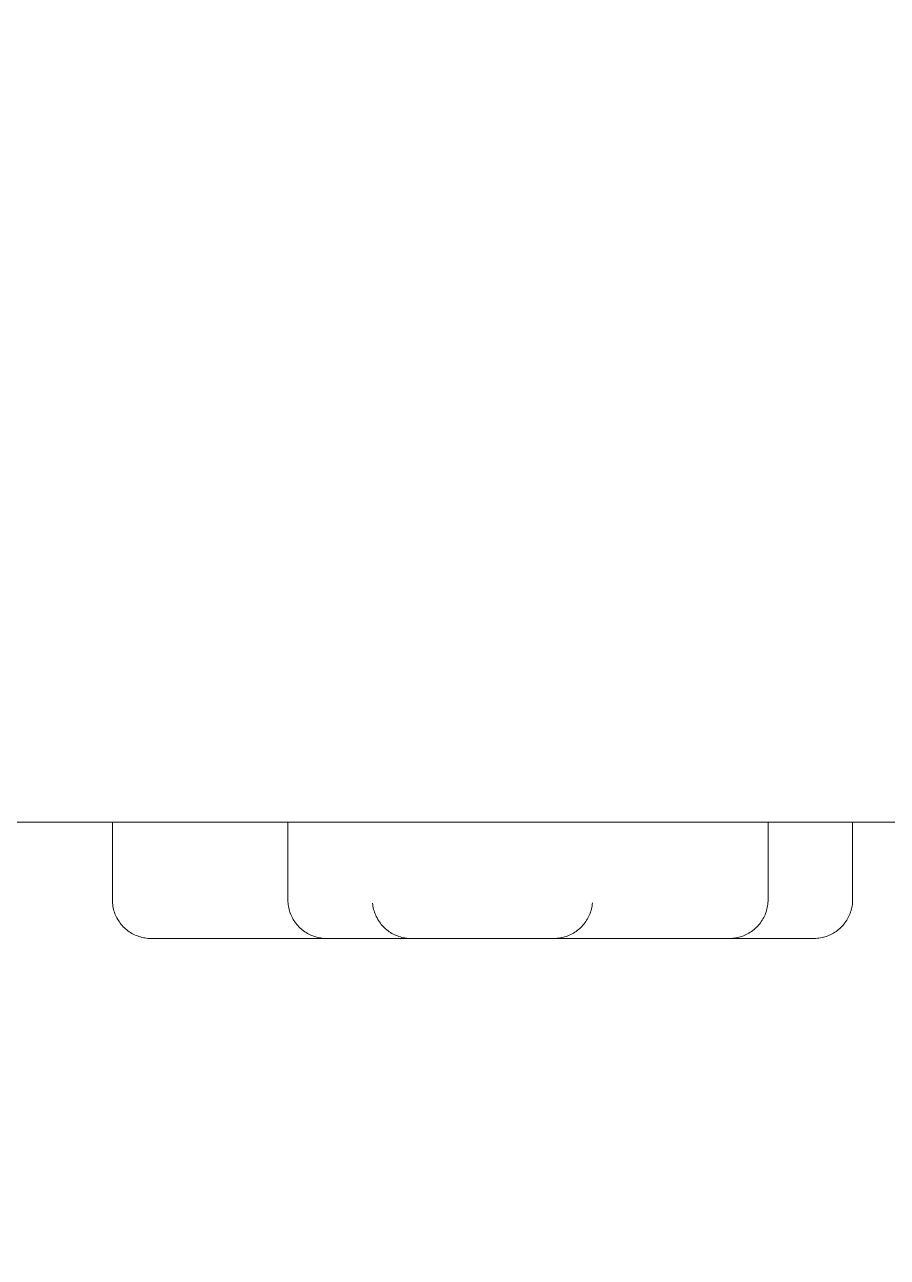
# Model space of a CAD drawing. Header units: metres. Extents: x 5374 to 25187, y 1840 to 7438.
# Drawn here: x 24262.663 to 24264.89, y 6483.967 to 6487.151 of the extents above; entities that cross this region are included whole.
import ezdxf

# ---------------------------------------------------------------- set-up
doc = ezdxf.new("R2010")
doc.units = ezdxf.units.M
doc.layers.add('02', color=2, linetype='Continuous')
doc.layers.add('A-GENM', color=2, linetype='Continuous', lineweight=9)

msp = doc.modelspace()

# ---------------------------------------------------------------- hatches: boundary and pattern name
at = {"layer": '02'}
h = msp.add_hatch(dxfattribs=at)
h.set_pattern_fill('ANGLE', color=1, scale=5)
h.set_pattern_definition([(0, (-292.62, 709.488), (0, 34.925), [25.4, -9.525]), (90, (-292.62, 709.488), (-34.925, 2e-15), [25.4, -9.525])])
h.paths.add_polyline_path([(24462.2223, 6585.2648), (24202.2223, 6585.2648), (24202.2223, 6295.2648), (24462.2223, 6295.2648)])

# ---------------------------------------------------------------- linework, layer by layer
at = {"layer": 'A-GENM'}
for p, q in [((24262.9195, 6485.0909), (24262.6905, 6485.0909)), ((24262.8891, 6485.0909), (24262.8891, 6484.8909)), ((24262.8891, 6485.0909), (24262.8891, 6484.8909)), ((24262.9195, 6485.0909), (24263.2359, 6485.0909)), ((24262.9195, 6485.0909), (24263.6623, 6485.0909)), ((24263.2359, 6485.0909), (24262.9195, 6485.0909)), ((24263.3424, 6485.0909), (24263.3424, 6484.8909)), ((24263.4608, 6485.0909), (24264.4639, 6485.0909)), ((24264.4639, 6485.0909), (24264.5824, 6485.0909)), ((24264.5824, 6484.8909), (24264.5824, 6485.0909)), ((24264.5884, 6485.0909), (24264.8008, 6485.0909)), ((24264.8008, 6484.8909), (24264.8008, 6485.0909))]:
    msp.add_line(p, q, dxfattribs=at)
at = {"layer": 'A-GENM', "flags": 128}
for points in [[(24262.2021, 6485.0909), (24262.8792, 6485.0909), (24263.5364, 6485.0909), (24264.1727, 6485.0909), (24264.7871, 6485.0909), (24265.3785, 6485.0909), (24265.9461, 6485.0909), (24266.4889, 6485.0909), (24267.006, 6485.0909), (24267.4967, 6485.0909), (24267.9601, 6485.0909), (24268.3955, 6485.0909), (24268.8023, 6485.0909)], [(24262.9891, 6484.7909), (24262.9851, 6484.791), (24262.9811, 6484.7912), (24262.9771, 6484.7916), (24262.9732, 6484.7922), (24262.9692, 6484.7929), (24262.9653, 6484.7938), (24262.9615, 6484.7948), (24262.9577, 6484.796), (24262.9539, 6484.7973), (24262.9502, 6484.7988), (24262.9465, 6484.8004), (24262.9429, 6484.8022), (24262.9394, 6484.8041), (24262.936, 6484.8062), (24262.9326, 6484.8084), (24262.9294, 6484.8107), (24262.9262, 6484.8132), (24262.9232, 6484.8157), (24262.9202, 6484.8184), (24262.9174, 6484.8212), (24262.9146, 6484.8242), (24262.912, 6484.8272), (24262.9095, 6484.8303), (24262.9072, 6484.8336), (24262.905, 6484.8369), (24262.9029, 6484.8403), (24262.9009, 6484.8438), (24262.8991, 6484.8473), (24262.8974, 6484.851), (24262.8959, 6484.8547), (24262.8945, 6484.8584), (24262.8933, 6484.8622), (24262.8922, 6484.8661), (24262.8913, 6484.87), (24262.8906, 6484.8739), (24262.89, 6484.8779), (24262.8895, 6484.8819), (24262.8892, 6484.8858), (24262.8891, 6484.8898), (24262.8891, 6484.8909)], [(24262.9891, 6484.7909), (24262.9851, 6484.791), (24262.9811, 6484.7912), (24262.9771, 6484.7916), (24262.9732, 6484.7922), (24262.9692, 6484.7929), (24262.9653, 6484.7938), (24262.9615, 6484.7948), (24262.9577, 6484.796), (24262.9539, 6484.7973), (24262.9502, 6484.7988), (24262.9465, 6484.8004), (24262.9429, 6484.8022), (24262.9394, 6484.8041), (24262.936, 6484.8062), (24262.9326, 6484.8084), (24262.9294, 6484.8107), (24262.9262, 6484.8132), (24262.9232, 6484.8157), (24262.9202, 6484.8184), (24262.9174, 6484.8212), (24262.9146, 6484.8242), (24262.912, 6484.8272), (24262.9095, 6484.8303), (24262.9072, 6484.8336), (24262.905, 6484.8369), (24262.9029, 6484.8403), (24262.9009, 6484.8438), (24262.8991, 6484.8473), (24262.8974, 6484.851), (24262.8959, 6484.8547), (24262.8945, 6484.8584), (24262.8933, 6484.8622), (24262.8922, 6484.8661), (24262.8913, 6484.87), (24262.8906, 6484.8739), (24262.89, 6484.8779), (24262.8895, 6484.8819), (24262.8892, 6484.8858), (24262.8891, 6484.8898), (24262.8891, 6484.8909)], [(24263.4424, 6484.7909), (24263.4384, 6484.791), (24263.4344, 6484.7912), (24263.4304, 6484.7916), (24263.4264, 6484.7922), (24263.4225, 6484.7929), (24263.4186, 6484.7938), (24263.4147, 6484.7948), (24263.4109, 6484.796), (24263.4071, 6484.7973), (24263.4034, 6484.7988), (24263.3998, 6484.8004), (24263.3962, 6484.8022), (24263.3927, 6484.8041), (24263.3892, 6484.8062), (24263.3859, 6484.8084), (24263.3826, 6484.8107), (24263.3795, 6484.8132), (24263.3764, 6484.8157), (24263.3735, 6484.8184), (24263.3706, 6484.8212), (24263.3679, 6484.8242), (24263.3653, 6484.8272), (24263.3628, 6484.8303), (24263.3604, 6484.8336), (24263.3582, 6484.8369), (24263.3561, 6484.8403), (24263.3542, 6484.8438), (24263.3523, 6484.8473), (24263.3507, 6484.851), (24263.3492, 6484.8547), (24263.3478, 6484.8584), (24263.3466, 6484.8622), (24263.3455, 6484.8661), (24263.3446, 6484.87), (24263.3438, 6484.8739), (24263.3432, 6484.8779), (24263.3428, 6484.8819), (24263.3425, 6484.8858), (24263.3424, 6484.8898), (24263.3424, 6484.8909)], [(24263.4424, 6484.7909), (24263.4384, 6484.791), (24263.4344, 6484.7912), (24263.4304, 6484.7916), (24263.4264, 6484.7922), (24263.4225, 6484.7929), (24263.4186, 6484.7938), (24263.4147, 6484.7948), (24263.4109, 6484.796), (24263.4071, 6484.7973), (24263.4034, 6484.7988), (24263.3998, 6484.8004), (24263.3962, 6484.8022), (24263.3927, 6484.8041), (24263.3892, 6484.8062), (24263.3859, 6484.8084), (24263.3826, 6484.8107), (24263.3795, 6484.8132), (24263.3764, 6484.8157), (24263.3735, 6484.8184), (24263.3706, 6484.8212), (24263.3679, 6484.8242), (24263.3653, 6484.8272), (24263.3628, 6484.8303), (24263.3604, 6484.8336), (24263.3582, 6484.8369), (24263.3561, 6484.8403), (24263.3542, 6484.8438), (24263.3523, 6484.8473), (24263.3507, 6484.851), (24263.3492, 6484.8547), (24263.3478, 6484.8584), (24263.3466, 6484.8622), (24263.3455, 6484.8661), (24263.3446, 6484.87), (24263.3438, 6484.8739), (24263.3432, 6484.8779), (24263.3428, 6484.8819)], [(24263.6608, 6484.7909), (24263.6568, 6484.791), (24263.6528, 6484.7912), (24263.6488, 6484.7916), (24263.6448, 6484.7922), (24263.6409, 6484.7929), (24263.637, 6484.7938), (24263.6331, 6484.7948), (24263.6293, 6484.796), (24263.6255, 6484.7973), (24263.6218, 6484.7988), (24263.6182, 6484.8004), (24263.6146, 6484.8022), (24263.6111, 6484.8041), (24263.6077, 6484.8062), (24263.6043, 6484.8084), (24263.6011, 6484.8107), (24263.5979, 6484.8132), (24263.5948, 6484.8157), (24263.5919, 6484.8184), (24263.589, 6484.8212), (24263.5863, 6484.8242), (24263.5837, 6484.8272), (24263.5812, 6484.8303), (24263.5789, 6484.8336), (24263.5766, 6484.8369), (24263.5745, 6484.8403), (24263.5726, 6484.8438), (24263.5708, 6484.8473), (24263.5691, 6484.851), (24263.5676, 6484.8547), (24263.5662, 6484.8584), (24263.565, 6484.8622), (24263.5639, 6484.8661), (24263.563, 6484.87), (24263.5622, 6484.8739), (24263.5616, 6484.8779), (24263.5612, 6484.8819)], [(24264.1288, 6484.8829), (24264.1284, 6484.8789), (24264.1278, 6484.875), (24264.1271, 6484.8711), (24264.1262, 6484.8671), (24264.1252, 6484.8633), (24264.124, 6484.8595), (24264.1227, 6484.8557), (24264.1212, 6484.852), (24264.1196, 6484.8483), (24264.1178, 6484.8447), (24264.1159, 6484.8412), (24264.1138, 6484.8378), (24264.1116, 6484.8345), (24264.1093, 6484.8312), (24264.1069, 6484.828), (24264.1043, 6484.825), (24264.1016, 6484.822), (24264.0988, 6484.8192), (24264.0959, 6484.8165), (24264.0928, 6484.8138), (24264.0897, 6484.8114), (24264.0865, 6484.809), (24264.0831, 6484.8068), (24264.0797, 6484.8047), (24264.0762, 6484.8027), (24264.0727, 6484.8009), (24264.069, 6484.7992), (24264.0653, 6484.7977), (24264.0616, 6484.7963), (24264.0578, 6484.7951), (24264.0539, 6484.794), (24264.05, 6484.7931), (24264.0461, 6484.7924), (24264.0421, 6484.7918), (24264.0382, 6484.7913), (24264.0342, 6484.791), (24264.0302, 6484.7909), (24264.0291, 6484.7909)], [(24264.1288, 6484.8829), (24264.1284, 6484.8789), (24264.1278, 6484.875), (24264.1271, 6484.8711), (24264.1262, 6484.8671), (24264.1252, 6484.8633), (24264.124, 6484.8595), (24264.1227, 6484.8557), (24264.1212, 6484.852), (24264.1196, 6484.8483), (24264.1178, 6484.8447), (24264.1159, 6484.8412), (24264.1138, 6484.8378), (24264.1116, 6484.8345), (24264.1093, 6484.8312), (24264.1069, 6484.828), (24264.1043, 6484.825), (24264.1016, 6484.822), (24264.0988, 6484.8192), (24264.0959, 6484.8165), (24264.0928, 6484.8138), (24264.0897, 6484.8114), (24264.0865, 6484.809), (24264.0831, 6484.8068), (24264.0797, 6484.8047), (24264.0762, 6484.8027), (24264.0727, 6484.8009), (24264.069, 6484.7992), (24264.0653, 6484.7977), (24264.0616, 6484.7963), (24264.0578, 6484.7951), (24264.0539, 6484.794), (24264.05, 6484.7931), (24264.0461, 6484.7924), (24264.0421, 6484.7918), (24264.0382, 6484.7913), (24264.0342, 6484.791), (24264.0302, 6484.7909), (24264.0291, 6484.7909)], [(24264.5824, 6484.8909), (24264.5823, 6484.8869), (24264.582, 6484.8829), (24264.5816, 6484.8789), (24264.5811, 6484.875), (24264.5804, 6484.8711), (24264.5795, 6484.8671), (24264.5785, 6484.8633), (24264.5773, 6484.8595), (24264.5759, 6484.8557), (24264.5745, 6484.852), (24264.5728, 6484.8483), (24264.5711, 6484.8447), (24264.5691, 6484.8412), (24264.5671, 6484.8378), (24264.5649, 6484.8345), (24264.5626, 6484.8312), (24264.5601, 6484.828), (24264.5575, 6484.825), (24264.5548, 6484.822), (24264.552, 6484.8192), (24264.5491, 6484.8165), (24264.5461, 6484.8138), (24264.5429, 6484.8114), (24264.5397, 6484.809), (24264.5364, 6484.8068), (24264.533, 6484.8047), (24264.5295, 6484.8027), (24264.5259, 6484.8009), (24264.5223, 6484.7992), (24264.5186, 6484.7977), (24264.5148, 6484.7963), (24264.511, 6484.7951), (24264.5072, 6484.794), (24264.5033, 6484.7931), (24264.4994, 6484.7924), (24264.4954, 6484.7918), (24264.4914, 6484.7913), (24264.4874, 6484.791), (24264.4834, 6484.7909), (24264.4824, 6484.7909)], [(24264.582, 6484.8829), (24264.5816, 6484.8789), (24264.5811, 6484.875), (24264.5804, 6484.8711), (24264.5795, 6484.8671), (24264.5785, 6484.8633), (24264.5773, 6484.8595), (24264.5759, 6484.8557), (24264.5745, 6484.852), (24264.5728, 6484.8483), (24264.5711, 6484.8447), (24264.5691, 6484.8412), (24264.5671, 6484.8378), (24264.5649, 6484.8345), (24264.5626, 6484.8312), (24264.5601, 6484.828), (24264.5575, 6484.825), (24264.5548, 6484.822), (24264.552, 6484.8192), (24264.5491, 6484.8165), (24264.5461, 6484.8138), (24264.5429, 6484.8114), (24264.5397, 6484.809), (24264.5364, 6484.8068), (24264.533, 6484.8047), (24264.5295, 6484.8027), (24264.5259, 6484.8009), (24264.5223, 6484.7992), (24264.5186, 6484.7977), (24264.5148, 6484.7963), (24264.511, 6484.7951), (24264.5072, 6484.794), (24264.5033, 6484.7931), (24264.4994, 6484.7924), (24264.4954, 6484.7918), (24264.4914, 6484.7913), (24264.4874, 6484.791), (24264.4834, 6484.7909), (24264.4824, 6484.7909)], [(24264.8008, 6484.8909), (24264.8007, 6484.8869), (24264.8005, 6484.8829), (24264.8001, 6484.8789), (24264.7995, 6484.875), (24264.7988, 6484.8711), (24264.7979, 6484.8671), (24264.7969, 6484.8633), (24264.7957, 6484.8595), (24264.7944, 6484.8557), (24264.7929, 6484.852), (24264.7912, 6484.8483), (24264.7895, 6484.8447), (24264.7876, 6484.8412), (24264.7855, 6484.8378), (24264.7833, 6484.8345), (24264.781, 6484.8312), (24264.7785, 6484.828), (24264.776, 6484.825), (24264.7733, 6484.822), (24264.7704, 6484.8192), (24264.7675, 6484.8165), (24264.7645, 6484.8138), (24264.7614, 6484.8114), (24264.7581, 6484.809), (24264.7548, 6484.8068), (24264.7514, 6484.8047), (24264.7479, 6484.8027), (24264.7443, 6484.8009), (24264.7407, 6484.7992), (24264.737, 6484.7977), (24264.7332, 6484.7963), (24264.7294, 6484.7951), (24264.7256, 6484.794), (24264.7217, 6484.7931), (24264.7178, 6484.7924), (24264.7138, 6484.7918), (24264.7098, 6484.7913), (24264.7058, 6484.791), (24264.7018, 6484.7909), (24264.7008, 6484.7909)], [(24262.9891, 6484.7909), (24262.9895, 6484.7909), (24262.9908, 6484.7909), (24262.9928, 6484.7909), (24262.9957, 6484.7909), (24262.9995, 6484.7909), (24263.004, 6484.7909), (24263.0094, 6484.7909), (24263.0146, 6484.7909)], [(24262.9891, 6484.7909), (24262.9895, 6484.7909), (24262.9908, 6484.7909), (24262.9928, 6484.7909), (24262.9957, 6484.7909), (24262.9995, 6484.7909), (24263.004, 6484.7909), (24263.0094, 6484.7909), (24263.0155, 6484.7909), (24263.0224, 6484.7909), (24263.0302, 6484.7909), (24263.0386, 6484.7909), (24263.0479, 6484.7909), (24263.0578, 6484.7909), (24263.0685, 6484.7909), (24263.0799, 6484.7909), (24263.092, 6484.7909), (24263.1048, 6484.7909), (24263.1182, 6484.7909), (24263.1322, 6484.7909), (24263.1468, 6484.7909), (24263.162, 6484.7909), (24263.1778, 6484.7909), (24263.1941, 6484.7909), (24263.2109, 6484.7909), (24263.2281, 6484.7909), (24263.2459, 6484.7909), (24263.264, 6484.7909), (24263.2826, 6484.7909), (24263.3015, 6484.7909), (24263.3207, 6484.7909), (24263.3402, 6484.7909), (24263.36, 6484.7909), (24263.3801, 6484.7909), (24263.4003, 6484.7909), (24263.4207, 6484.7909), (24263.4413, 6484.7909), (24263.462, 6484.7909), (24263.4827, 6484.7909), (24263.5035, 6484.7909), (24263.5243, 6484.7909), (24263.5451, 6484.7909), (24263.5658, 6484.7909), (24263.5864, 6484.7909), (24263.6069, 6484.7909), (24263.6273, 6484.7909), (24263.6474, 6484.7909), (24263.6673, 6484.7909), (24263.687, 6484.7909), (24263.7064, 6484.7909), (24263.7255, 6484.7909), (24263.7442, 6484.7909), (24263.7626, 6484.7909), (24263.7806, 6484.7909), (24263.7981, 6484.7909), (24263.8151, 6484.7909), (24263.8317, 6484.7909), (24263.8477, 6484.7909), (24263.8633, 6484.7909), (24263.8782, 6484.7909), (24263.8926, 6484.7909), (24263.9063, 6484.7909), (24263.9194, 6484.7909), (24263.9318, 6484.7909), (24263.9436, 6484.7909), (24263.9547, 6484.7909), (24263.9651, 6484.7909), (24263.9747, 6484.7909), (24263.9836, 6484.7909), (24263.9917, 6484.7909), (24263.9991, 6484.7909), (24264.0037, 6484.7909)], [(24264.0037, 6484.7909), (24263.9968, 6484.7909), (24263.9892, 6484.7909), (24263.9809, 6484.7909), (24263.9717, 6484.7909), (24263.9619, 6484.7909), (24263.9513, 6484.7909), (24263.94, 6484.7909), (24263.928, 6484.7909), (24263.9153, 6484.7909), (24263.902, 6484.7909), (24263.8881, 6484.7909), (24263.8736, 6484.7909), (24263.8584, 6484.7909), (24263.8428, 6484.7909), (24263.8265, 6484.7909), (24263.8098, 6484.7909), (24263.7926, 6484.7909), (24263.775, 6484.7909), (24263.7569, 6484.7909), (24263.7384, 6484.7909), (24263.7195, 6484.7909), (24263.7004, 6484.7909), (24263.6809, 6484.7909), (24263.6611, 6484.7909), (24263.6411, 6484.7909), (24263.6209, 6484.7909), (24263.6005, 6484.7909), (24263.5799, 6484.7909), (24263.5593, 6484.7909), (24263.5385, 6484.7909), (24263.5178, 6484.7909), (24263.497, 6484.7909), (24263.4762, 6484.7909), (24263.4555, 6484.7909), (24263.4348, 6484.7909), (24263.4143, 6484.7909), (24263.3939, 6484.7909), (24263.3737, 6484.7909), (24263.3538, 6484.7909), (24263.334, 6484.7909), (24263.3146, 6484.7909), (24263.2955, 6484.7909), (24263.2767, 6484.7909), (24263.2583, 6484.7909), (24263.2403, 6484.7909), (24263.2227, 6484.7909), (24263.2055, 6484.7909), (24263.1889, 6484.7909), (24263.1728, 6484.7909), (24263.1572, 6484.7909), (24263.1422, 6484.7909), (24263.1277, 6484.7909), (24263.1139, 6484.7909), (24263.1007, 6484.7909), (24263.0881, 6484.7909), (24263.0763, 6484.7909), (24263.0651, 6484.7909), (24263.0546, 6484.7909), (24263.0449, 6484.7909), (24263.0359, 6484.7909), (24263.0276, 6484.7909), (24263.0202, 6484.7909), (24263.0135, 6484.7909), (24263.0076, 6484.7909), (24263.0025, 6484.7909), (24262.9982, 6484.7909), (24262.9947, 6484.7909), (24262.9921, 6484.7909), (24262.9903, 6484.7909), (24262.9893, 6484.7909)], [(24263.0146, 6484.7909), (24263.0085, 6484.7909), (24263.0033, 6484.7909), (24262.9989, 6484.7909), (24262.9953, 6484.7909), (24262.9925, 6484.7909), (24262.9905, 6484.7909), (24262.9894, 6484.7909)], [(24263.0146, 6484.7909), (24263.0214, 6484.7909), (24263.029, 6484.7909), (24263.0374, 6484.7909), (24263.0465, 6484.7909), (24263.0563, 6484.7909), (24263.0669, 6484.7909), (24263.0782, 6484.7909), (24263.0902, 6484.7909), (24263.1029, 6484.7909), (24263.1162, 6484.7909), (24263.1301, 6484.7909), (24263.1446, 6484.7909), (24263.1598, 6484.7909), (24263.1755, 6484.7909), (24263.1917, 6484.7909), (24263.2084, 6484.7909), (24263.2256, 6484.7909), (24263.2433, 6484.7909), (24263.2613, 6484.7909), (24263.2798, 6484.7909), (24263.2987, 6484.7909), (24263.3179, 6484.7909), (24263.3373, 6484.7909), (24263.3571, 6484.7909), (24263.3771, 6484.7909), (24263.3973, 6484.7909), (24263.4177, 6484.7909), (24263.4383, 6484.7909), (24263.4589, 6484.7909), (24263.4797, 6484.7909), (24263.5005, 6484.7909), (24263.5213, 6484.7909), (24263.542, 6484.7909), (24263.5628, 6484.7909), (24263.5834, 6484.7909), (24263.6039, 6484.7909), (24263.6243, 6484.7909), (24263.6445, 6484.7909), (24263.6644, 6484.7909), (24263.6842, 6484.7909), (24263.7036, 6484.7909), (24263.7227, 6484.7909), (24263.7415, 6484.7909), (24263.7599, 6484.7909), (24263.778, 6484.7909), (24263.7955, 6484.7909), (24263.8127, 6484.7909), (24263.8293, 6484.7909), (24263.8454, 6484.7909), (24263.861, 6484.7909), (24263.8761, 6484.7909), (24263.8905, 6484.7909), (24263.9043, 6484.7909), (24263.9175, 6484.7909), (24263.9301, 6484.7909), (24263.9419, 6484.7909), (24263.9531, 6484.7909), (24263.9636, 6484.7909), (24263.9733, 6484.7909), (24263.9823, 6484.7909), (24263.9906, 6484.7909), (24263.998, 6484.7909), (24264.0047, 6484.7909), (24264.0106, 6484.7909), (24264.0157, 6484.7909), (24264.02, 6484.7909), (24264.0235, 6484.7909), (24264.0261, 6484.7909), (24264.0279, 6484.7909), (24264.0289, 6484.7909)], [(24264.0291, 6484.7909), (24264.0287, 6484.7909), (24264.0274, 6484.7909), (24264.0254, 6484.7909), (24264.0225, 6484.7909), (24264.0187, 6484.7909), (24264.0142, 6484.7909), (24264.0089, 6484.7909), (24264.0027, 6484.7909), (24263.9958, 6484.7909), (24263.9881, 6484.7909), (24263.9796, 6484.7909), (24263.9703, 6484.7909), (24263.9604, 6484.7909), (24263.9497, 6484.7909), (24263.9383, 6484.7909), (24263.9262, 6484.7909), (24263.9134, 6484.7909), (24263.9, 6484.7909), (24263.886, 6484.7909), (24263.8714, 6484.7909), (24263.8562, 6484.7909), (24263.8404, 6484.7909), (24263.8241, 6484.7909), (24263.8073, 6484.7909), (24263.7901, 6484.7909), (24263.7723, 6484.7909), (24263.7542, 6484.7909), (24263.7357, 6484.7909), (24263.7168, 6484.7909), (24263.6975, 6484.7909), (24263.678, 6484.7909), (24263.6582, 6484.7909), (24263.6382, 6484.7909), (24263.6179, 6484.7909), (24263.5975, 6484.7909), (24263.5769, 6484.7909), (24263.5563, 6484.7909), (24263.5355, 6484.7909), (24263.5147, 6484.7909), (24263.4939, 6484.7909), (24263.4731, 6484.7909), (24263.4524, 6484.7909), (24263.4318, 6484.7909), (24263.4113, 6484.7909), (24263.391, 6484.7909), (24263.3708, 6484.7909), (24263.3509, 6484.7909), (24263.3312, 6484.7909), (24263.3118, 6484.7909), (24263.2927, 6484.7909), (24263.274, 6484.7909), (24263.2556, 6484.7909), (24263.2377, 6484.7909), (24263.2201, 6484.7909), (24263.2031, 6484.7909), (24263.1865, 6484.7909), (24263.1705, 6484.7909), (24263.155, 6484.7909), (24263.14, 6484.7909), (24263.1257, 6484.7909), (24263.1119, 6484.7909), (24263.0988, 6484.7909), (24263.0864, 6484.7909), (24263.0746, 6484.7909), (24263.0635, 6484.7909), (24263.0532, 6484.7909), (24263.0435, 6484.7909), (24263.0346, 6484.7909), (24263.0265, 6484.7909), (24263.0192, 6484.7909), (24263.0146, 6484.7909)], [(24263.4424, 6484.7909), (24263.4428, 6484.7909), (24263.444, 6484.7909), (24263.4461, 6484.7909), (24263.449, 6484.7909), (24263.4527, 6484.7909), (24263.4573, 6484.7909), (24263.4626, 6484.7909), (24263.4688, 6484.7909), (24263.4757, 6484.7909), (24263.4834, 6484.7909), (24263.4919, 6484.7909), (24263.5011, 6484.7909), (24263.5111, 6484.7909), (24263.5218, 6484.7909), (24263.5332, 6484.7909), (24263.5417, 6484.7909)], [(24263.4424, 6484.7909), (24263.4428, 6484.7909), (24263.444, 6484.7909), (24263.4461, 6484.7909), (24263.449, 6484.7909), (24263.4527, 6484.7909), (24263.4573, 6484.7909), (24263.4626, 6484.7909), (24263.4688, 6484.7909), (24263.4757, 6484.7909), (24263.4834, 6484.7909), (24263.4919, 6484.7909), (24263.5011, 6484.7909), (24263.5111, 6484.7909), (24263.5218, 6484.7909), (24263.5332, 6484.7909), (24263.5453, 6484.7909), (24263.558, 6484.7909), (24263.5714, 6484.7909), (24263.5854, 6484.7909), (24263.6001, 6484.7909), (24263.6153, 6484.7909), (24263.631, 6484.7909), (24263.6473, 6484.7909), (24263.6641, 6484.7909), (24263.6814, 6484.7909), (24263.6991, 6484.7909), (24263.7173, 6484.7909), (24263.7358, 6484.7909), (24263.7547, 6484.7909), (24263.7739, 6484.7909), (24263.7935, 6484.7909), (24263.8133, 6484.7909), (24263.8333, 6484.7909), (24263.8536, 6484.7909), (24263.874, 6484.7909), (24263.8945, 6484.7909), (24263.9152, 6484.7909), (24263.936, 6484.7909), (24263.9567, 6484.7909), (24263.9775, 6484.7909), (24263.9983, 6484.7909), (24264.019, 6484.7909), (24264.0397, 6484.7909), (24264.0602, 6484.7909), (24264.0805, 6484.7909), (24264.1007, 6484.7909), (24264.1206, 6484.7909), (24264.1403, 6484.7909), (24264.1597, 6484.7909), (24264.1788, 6484.7909), (24264.1975, 6484.7909), (24264.2158, 6484.7909), (24264.2338, 6484.7909), (24264.2513, 6484.7909), (24264.2684, 6484.7909), (24264.2849, 6484.7909), (24264.301, 6484.7909), (24264.3165, 6484.7909), (24264.3314, 6484.7909), (24264.3458, 6484.7909), (24264.3595, 6484.7909), (24264.3726, 6484.7909), (24264.383, 6484.7909)], [(24264.383, 6484.7909), (24264.3705, 6484.7909), (24264.3573, 6484.7909), (24264.3434, 6484.7909), (24264.329, 6484.7909), (24264.3139, 6484.7909), (24264.2983, 6484.7909), (24264.2822, 6484.7909), (24264.2655, 6484.7909), (24264.2484, 6484.7909), (24264.2308, 6484.7909), (24264.2128, 6484.7909), (24264.1944, 6484.7909), (24264.1756, 6484.7909), (24264.1564, 6484.7909), (24264.137, 6484.7909), (24264.1173, 6484.7909), (24264.0973, 6484.7909), (24264.0771, 6484.7909), (24264.0567, 6484.7909), (24264.0362, 6484.7909), (24264.0156, 6484.7909), (24263.9948, 6484.7909), (24263.974, 6484.7909), (24263.9532, 6484.7909), (24263.9325, 6484.7909), (24263.9117, 6484.7909), (24263.8911, 6484.7909), (24263.8705, 6484.7909), (24263.8501, 6484.7909), (24263.8299, 6484.7909), (24263.8099, 6484.7909), (24263.7902, 6484.7909), (24263.7707, 6484.7909), (24263.7515, 6484.7909), (24263.7327, 6484.7909), (24263.7142, 6484.7909), (24263.6961, 6484.7909), (24263.6785, 6484.7909), (24263.6613, 6484.7909), (24263.6446, 6484.7909), (24263.6283, 6484.7909), (24263.6127, 6484.7909), (24263.5976, 6484.7909), (24263.583, 6484.7909), (24263.5691, 6484.7909), (24263.5558, 6484.7909), (24263.5432, 6484.7909), (24263.5312, 6484.7909), (24263.5199, 6484.7909), (24263.5094, 6484.7909), (24263.4995, 6484.7909), (24263.4904, 6484.7909), (24263.4821, 6484.7909), (24263.4745, 6484.7909), (24263.4677, 6484.7909), (24263.4617, 6484.7909), (24263.4564, 6484.7909), (24263.452, 6484.7909), (24263.4485, 6484.7909), (24263.4457, 6484.7909), (24263.4438, 6484.7909), (24263.4426, 6484.7909)], [(24263.5417, 6484.7909), (24263.5298, 6484.7909), (24263.5186, 6484.7909), (24263.5081, 6484.7909), (24263.4983, 6484.7909), (24263.4893, 6484.7909), (24263.4811, 6484.7909), (24263.4736, 6484.7909), (24263.4669, 6484.7909), (24263.461, 6484.7909), (24263.4559, 6484.7909), (24263.4515, 6484.7909), (24263.4481, 6484.7909), (24263.4454, 6484.7909), (24263.4436, 6484.7909), (24263.4426, 6484.7909)], [(24263.5417, 6484.7909), (24263.5542, 6484.7909), (24263.5674, 6484.7909), (24263.5813, 6484.7909), (24263.5957, 6484.7909), (24263.6108, 6484.7909), (24263.6264, 6484.7909), (24263.6425, 6484.7909), (24263.6592, 6484.7909), (24263.6763, 6484.7909), (24263.6939, 6484.7909), (24263.7119, 6484.7909), (24263.7303, 6484.7909), (24263.7491, 6484.7909), (24263.7683, 6484.7909), (24263.7877, 6484.7909), (24263.8075, 6484.7909), (24263.8274, 6484.7909), (24263.8476, 6484.7909), (24263.868, 6484.7909), (24263.8885, 6484.7909), (24263.9092, 6484.7909), (24263.9299, 6484.7909), (24263.9507, 6484.7909), (24263.9715, 6484.7909), (24263.9923, 6484.7909), (24264.013, 6484.7909), (24264.0336, 6484.7909), (24264.0542, 6484.7909), (24264.0746, 6484.7909), (24264.0948, 6484.7909), (24264.1148, 6484.7909), (24264.1346, 6484.7909), (24264.154, 6484.7909), (24264.1732, 6484.7909), (24264.1921, 6484.7909), (24264.2105, 6484.7909), (24264.2286, 6484.7909), (24264.2462, 6484.7909), (24264.2634, 6484.7909), (24264.2802, 6484.7909), (24264.2964, 6484.7909), (24264.312, 6484.7909), (24264.3271, 6484.7909), (24264.3417, 6484.7909), (24264.3556, 6484.7909), (24264.3689, 6484.7909), (24264.3815, 6484.7909), (24264.3935, 6484.7909), (24264.4048, 6484.7909), (24264.4153, 6484.7909), (24264.4252, 6484.7909), (24264.4343, 6484.7909), (24264.4427, 6484.7909), (24264.4502, 6484.7909), (24264.457, 6484.7909), (24264.4631, 6484.7909), (24264.4683, 6484.7909), (24264.4727, 6484.7909), (24264.4763, 6484.7909), (24264.479, 6484.7909), (24264.481, 6484.7909), (24264.4821, 6484.7909)], [(24264.4824, 6484.7909), (24264.4819, 6484.7909), (24264.4807, 6484.7909), (24264.4786, 6484.7909), (24264.4757, 6484.7909), (24264.472, 6484.7909), (24264.4675, 6484.7909), (24264.4621, 6484.7909), (24264.456, 6484.7909), (24264.449, 6484.7909), (24264.4413, 6484.7909), (24264.4328, 6484.7909), (24264.4236, 6484.7909), (24264.4136, 6484.7909), (24264.4029, 6484.7909), (24264.3915, 6484.7909), (24264.3794, 6484.7909), (24264.3667, 6484.7909), (24264.3533, 6484.7909), (24264.3393, 6484.7909), (24264.3246, 6484.7909), (24264.3094, 6484.7909), (24264.2937, 6484.7909), (24264.2774, 6484.7909), (24264.2606, 6484.7909), (24264.2433, 6484.7909), (24264.2256, 6484.7909), (24264.2074, 6484.7909), (24264.1889, 6484.7909), (24264.17, 6484.7909), (24264.1508, 6484.7909), (24264.1312, 6484.7909), (24264.1114, 6484.7909), (24264.0914, 6484.7909), (24264.0712, 6484.7909), (24264.0507, 6484.7909), (24264.0302, 6484.7909), (24264.0095, 6484.7909), (24263.9888, 6484.7909), (24263.968, 6484.7909), (24263.9472, 6484.7909), (24263.9264, 6484.7909), (24263.9057, 6484.7909), (24263.8851, 6484.7909), (24263.8646, 6484.7909), (24263.8442, 6484.7909), (24263.8241, 6484.7909), (24263.8041, 6484.7909), (24263.7844, 6484.7909), (24263.765, 6484.7909), (24263.746, 6484.7909), (24263.7272, 6484.7909), (24263.7089, 6484.7909), (24263.6909, 6484.7909), (24263.6734, 6484.7909), (24263.6563, 6484.7909), (24263.6398, 6484.7909), (24263.6237, 6484.7909), (24263.6082, 6484.7909), (24263.5933, 6484.7909), (24263.5789, 6484.7909), (24263.5652, 6484.7909), (24263.5521, 6484.7909), (24263.5417, 6484.7909)], [(24263.6608, 6484.7909), (24263.6612, 6484.7909), (24263.6624, 6484.7909), (24263.6645, 6484.7909), (24263.6674, 6484.7909), (24263.6711, 6484.7909), (24263.6757, 6484.7909), (24263.681, 6484.7909), (24263.6872, 6484.7909), (24263.6941, 6484.7909), (24263.7018, 6484.7909), (24263.7103, 6484.7909), (24263.7195, 6484.7909), (24263.7295, 6484.7909), (24263.7402, 6484.7909), (24263.7516, 6484.7909), (24263.7637, 6484.7909), (24263.7764, 6484.7909), (24263.7898, 6484.7909), (24263.8039, 6484.7909), (24263.8185, 6484.7909), (24263.8337, 6484.7909), (24263.8495, 6484.7909), (24263.8657, 6484.7909), (24263.8825, 6484.7909), (24263.8998, 6484.7909), (24263.9175, 6484.7909), (24263.9357, 6484.7909), (24263.9542, 6484.7909), (24263.9731, 6484.7909), (24263.9923, 6484.7909), (24264.0119, 6484.7909), (24264.0317, 6484.7909), (24264.0517, 6484.7909), (24264.072, 6484.7909), (24264.0924, 6484.7909), (24264.1129, 6484.7909), (24264.1336, 6484.7909), (24264.1544, 6484.7909), (24264.1752, 6484.7909), (24264.196, 6484.7909), (24264.2167, 6484.7909), (24264.2374, 6484.7909), (24264.2581, 6484.7909), (24264.2786, 6484.7909), (24264.2989, 6484.7909), (24264.3191, 6484.7909), (24264.339, 6484.7909), (24264.3587, 6484.7909), (24264.3781, 6484.7909), (24264.3972, 6484.7909), (24264.4159, 6484.7909), (24264.4343, 6484.7909), (24264.4522, 6484.7909), (24264.4697, 6484.7909), (24264.4868, 6484.7909), (24264.5034, 6484.7909), (24264.5194, 6484.7909), (24264.5349, 6484.7909), (24264.5499, 6484.7909), (24264.5642, 6484.7909), (24264.578, 6484.7909), (24264.5911, 6484.7909), (24264.6035, 6484.7909), (24264.6153, 6484.7909), (24264.6264, 6484.7909), (24264.6367, 6484.7909), (24264.6463, 6484.7909), (24264.6552, 6484.7909), (24264.6634, 6484.7909), (24264.6707, 6484.7909), (24264.6773, 6484.7909), (24264.6831, 6484.7909), (24264.6881, 6484.7909), (24264.6922, 6484.7909), (24264.6956, 6484.7909), (24264.6981, 6484.7909), (24264.6998, 6484.7909), (24264.7006, 6484.7909)], [(24264.7008, 6484.7909), (24264.7004, 6484.7909), (24264.6991, 6484.7909), (24264.697, 6484.7909), (24264.6941, 6484.7909), (24264.6904, 6484.7909), (24264.6859, 6484.7909), (24264.6805, 6484.7909), (24264.6744, 6484.7909), (24264.6674, 6484.7909), (24264.6597, 6484.7909), (24264.6512, 6484.7909), (24264.642, 6484.7909), (24264.632, 6484.7909), (24264.6213, 6484.7909), (24264.6099, 6484.7909), (24264.5979, 6484.7909), (24264.5851, 6484.7909), (24264.5717, 6484.7909), (24264.5577, 6484.7909), (24264.5431, 6484.7909), (24264.5279, 6484.7909), (24264.5121, 6484.7909), (24264.4958, 6484.7909), (24264.479, 6484.7909), (24264.4617, 6484.7909), (24264.444, 6484.7909), (24264.4259, 6484.7909), (24264.4073, 6484.7909), (24264.3884, 6484.7909), (24264.3692, 6484.7909), (24264.3497, 6484.7909), (24264.3299, 6484.7909), (24264.3098, 6484.7909), (24264.2896, 6484.7909), (24264.2692, 6484.7909), (24264.2486, 6484.7909), (24264.2279, 6484.7909), (24264.2072, 6484.7909), (24264.1864, 6484.7909), (24264.1656, 6484.7909), (24264.1448, 6484.7909), (24264.1241, 6484.7909), (24264.1035, 6484.7909), (24264.083, 6484.7909), (24264.0626, 6484.7909), (24264.0425, 6484.7909), (24264.0225, 6484.7909), (24264.0029, 6484.7909), (24263.9835, 6484.7909), (24263.9644, 6484.7909), (24263.9456, 6484.7909), (24263.9273, 6484.7909), (24263.9093, 6484.7909), (24263.8918, 6484.7909), (24263.8747, 6484.7909), (24263.8582, 6484.7909), (24263.8421, 6484.7909), (24263.8266, 6484.7909), (24263.8117, 6484.7909), (24263.7973, 6484.7909), (24263.7836, 6484.7909), (24263.7705, 6484.7909), (24263.758, 6484.7909), (24263.7463, 6484.7909), (24263.7352, 6484.7909), (24263.7248, 6484.7909), (24263.7152, 6484.7909), (24263.7063, 6484.7909), (24263.6982, 6484.7909), (24263.6908, 6484.7909), (24263.6842, 6484.7909), (24263.6785, 6484.7909), (24263.6735, 6484.7909), (24263.6693, 6484.7909), (24263.666, 6484.7909), (24263.6635, 6484.7909), (24263.6618, 6484.7909), (24263.6609, 6484.7909)], [(24264.0291, 6484.7909), (24264.0287, 6484.7909), (24264.0274, 6484.7909), (24264.0254, 6484.7909), (24264.0225, 6484.7909), (24264.0187, 6484.7909), (24264.0142, 6484.7909), (24264.0089, 6484.7909), (24264.0037, 6484.7909)], [(24264.0037, 6484.7909), (24264.0097, 6484.7909), (24264.0149, 6484.7909), (24264.0193, 6484.7909), (24264.0229, 6484.7909), (24264.0257, 6484.7909), (24264.0277, 6484.7909), (24264.0288, 6484.7909)], [(24264.4824, 6484.7909), (24264.4819, 6484.7909), (24264.4807, 6484.7909), (24264.4786, 6484.7909), (24264.4757, 6484.7909), (24264.472, 6484.7909), (24264.4675, 6484.7909), (24264.4621, 6484.7909), (24264.456, 6484.7909), (24264.449, 6484.7909), (24264.4413, 6484.7909), (24264.4328, 6484.7909), (24264.4236, 6484.7909), (24264.4136, 6484.7909), (24264.4029, 6484.7909), (24264.3915, 6484.7909), (24264.383, 6484.7909)], [(24264.383, 6484.7909), (24264.3949, 6484.7909), (24264.4061, 6484.7909), (24264.4166, 6484.7909), (24264.4264, 6484.7909), (24264.4354, 6484.7909), (24264.4436, 6484.7909), (24264.4511, 6484.7909), (24264.4578, 6484.7909), (24264.4637, 6484.7909), (24264.4689, 6484.7909), (24264.4732, 6484.7909), (24264.4766, 6484.7909), (24264.4793, 6484.7909), (24264.4811, 6484.7909), (24264.4821, 6484.7909)]]:
    msp.add_lwpolyline(points, dxfattribs=at)

doc.saveas('drawing.dxf')
